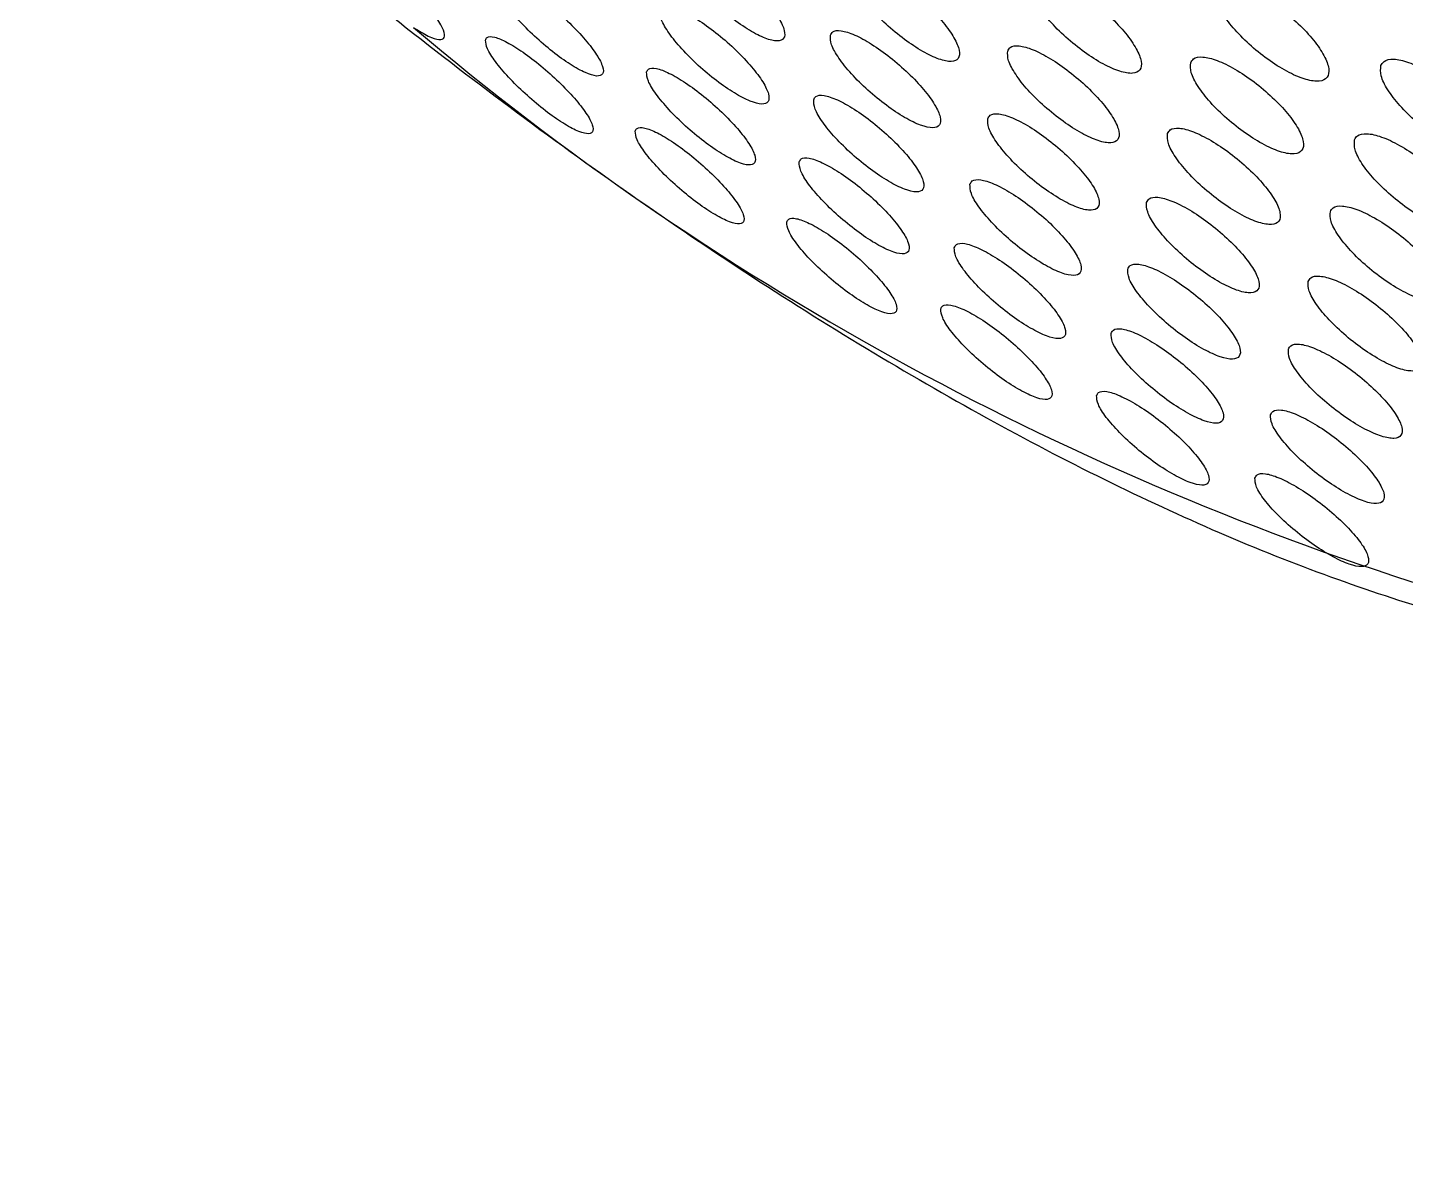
# Model space of a CAD drawing. Extents: x 1076 to 1148, y 508 to 635.
# Drawn here: x 1113.476 to 1114.382, y 553.52 to 554.268 of the extents above; entities that cross this region are included whole.
import ezdxf

# ---------------------------------------------------------------- set-up
doc = ezdxf.new("R2010")
doc.units = 0
doc.header["$MEASUREMENT"] = 0
doc.layers.add('1', color=4, linetype='Continuous')
doc.layers.add('GEOMETRY', color=4, linetype='Continuous', lineweight=25)

# ---------------------------------------------------------------- blocks, each defined once
blk = doc.blocks.new('SUCTION 1235301')
at = {"layer": 'GEOMETRY'}
blk.add_arc((0.19314, -0.30653), 1.93143, 229.74303, 252.50078, dxfattribs=at)
for points, knots in [([(-1.13143, -1.72281), (-1.10758, -1.74228), (-1.05772, -1.78297), (-0.98111, -1.84124), (-0.90167, -1.89833), (-0.82164, -1.95196), (-0.74188, -2.00147), (-0.66313, -2.04621), (-0.58594, -2.08573), (-0.51072, -2.11974), (-0.43787, -2.14764), (-0.37326, -2.16829), (-0.3341, -2.17651), (-0.3174, -2.18002)], [0, 0, 0, 0, 0.08188, 0.171111, 0.262592, 0.355628, 0.449743, 0.544607, 0.639999, 0.735782, 0.831894, 0.928324, 1, 1, 1, 1]), ([(-1.05499, -1.78051), (-1.05158, -1.78262), (-1.04477, -1.78683), (-1.03779, -1.78898), (-1.03424, -1.78767), (-1.03471, -1.78274), (-1.03915, -1.77477), (-1.0471, -1.76466), (-1.05761, -1.7536), (-1.06943, -1.7429), (-1.0812, -1.73375), (-1.09165, -1.72712), (-1.09965, -1.72372), (-1.10434, -1.72394), (-1.10515, -1.72778), (-1.10192, -1.73488), (-1.09497, -1.74443), (-1.08555, -1.75495), (-1.07828, -1.76172), (-1.07488, -1.76488)], [0, 0, 0, 0, 0.058807, 0.117601, 0.17675, 0.236386, 0.296297, 0.356147, 0.415624, 0.474584, 0.533113, 0.591486, 0.650039, 0.709027, 0.768523, 0.82838, 0.888288, 0.947908, 1, 1, 1, 1]), ([(-0.88254, -1.72785), (-0.88254, -1.72971), (-0.88254, -1.73343), (-0.8774, -1.74258), (-0.86908, -1.75314), (-0.85815, -1.76421), (-0.84595, -1.77445), (-0.83388, -1.7827), (-0.82328, -1.78806), (-0.81534, -1.78993), (-0.81091, -1.78813), (-0.81051, -1.78284), (-0.81419, -1.77464), (-0.82157, -1.76443), (-0.83182, -1.75337), (-0.84376, -1.74274), (-0.85602, -1.73376), (-0.86723, -1.72741), (-0.87606, -1.72445), (-0.8811, -1.7249), (-0.88214, -1.72703), (-0.88254, -1.72785)], [0, 0, 0, 0, 0.053921, 0.107838, 0.161829, 0.215795, 0.269613, 0.323226, 0.376669, 0.43005, 0.483503, 0.537131, 0.590962, 0.644934, 0.698922, 0.752796, 0.806474, 0.859961, 0.913347, 0.966764, 1, 1, 1, 1]), ([(-0.76842, -1.74183), (-0.76849, -1.74376), (-0.76864, -1.74761), (-0.76365, -1.75687), (-0.75541, -1.76745), (-0.74446, -1.77848), (-0.73215, -1.78861), (-0.71986, -1.7967), (-0.70899, -1.80183), (-0.70077, -1.80345), (-0.69609, -1.8014), (-0.69546, -1.79589), (-0.69896, -1.78755), (-0.70624, -1.77729), (-0.71647, -1.76626), (-0.7285, -1.75572), (-0.74095, -1.74688), (-0.75241, -1.74074), (-0.76153, -1.73802), (-0.76681, -1.7387), (-0.76797, -1.74096), (-0.76842, -1.74183)], [0, 0, 0, 0, 0.053767, 0.10753, 0.161403, 0.215351, 0.269258, 0.323029, 0.376628, 0.430095, 0.483527, 0.537037, 0.590703, 0.644535, 0.698471, 0.752402, 0.806223, 0.859875, 0.913375, 0.966806, 1, 1, 1, 1]), ([(-1.00098, -1.75068), (-1.00086, -1.75243), (-1.0006, -1.75591), (-0.99515, -1.76482), (-0.98662, -1.77526), (-0.97562, -1.78632), (-0.96355, -1.79665), (-0.95175, -1.8051), (-0.94155, -1.81075), (-0.93402, -1.81301), (-0.93001, -1.81162), (-0.92999, -1.8067), (-0.934, -1.79877), (-0.94163, -1.78872), (-0.952, -1.7777), (-0.96388, -1.76702), (-0.9759, -1.75787), (-0.98675, -1.75126), (-0.99516, -1.74794), (-0.99984, -1.74803), (-1.00066, -1.74995), (-1.00098, -1.75068)], [0, 0, 0, 0, 0.054201, 0.1084, 0.162592, 0.216563, 0.270188, 0.323497, 0.376659, 0.429904, 0.483425, 0.537296, 0.591439, 0.645657, 0.699716, 0.753452, 0.806847, 0.860032, 0.913227, 0.966647, 1, 1, 1, 1]), ([(-0.64964, -1.75005), (-0.64979, -1.75205), (-0.65008, -1.75604), (-0.64525, -1.76541), (-0.6371, -1.77603), (-0.62615, -1.78701), (-0.61372, -1.79703), (-0.60122, -1.80495), (-0.59008, -1.80986), (-0.58156, -1.81123), (-0.5766, -1.80892), (-0.57574, -1.8032), (-0.57907, -1.79471), (-0.58623, -1.78439), (-0.59644, -1.77338), (-0.60855, -1.76293), (-0.62118, -1.75425), (-0.63291, -1.74831), (-0.64232, -1.74584), (-0.64785, -1.74675), (-0.64914, -1.74914), (-0.64964, -1.75005)], [0, 0, 0, 0, 0.053612, 0.107219, 0.160949, 0.214829, 0.268775, 0.322675, 0.376435, 0.430025, 0.483488, 0.536924, 0.590443, 0.644119, 0.697958, 0.751896, 0.805822, 0.859632, 0.913274, 0.966768, 1, 1, 1, 1]), ([(-0.52718, -1.75568), (-0.5274, -1.75774), (-0.52783, -1.76186), (-0.52316, -1.77134), (-0.51509, -1.78199), (-0.50414, -1.79292), (-0.49161, -1.80282), (-0.4789, -1.81057), (-0.46749, -1.81527), (-0.45867, -1.8164), (-0.45344, -1.81384), (-0.45235, -1.8079), (-0.45551, -1.79927), (-0.46256, -1.78889), (-0.47274, -1.77791), (-0.48492, -1.76756), (-0.49773, -1.75903), (-0.50971, -1.75329), (-0.51942, -1.75105), (-0.52521, -1.75218), (-0.52664, -1.75471), (-0.52718, -1.75568)], [0, 0, 0, 0, 0.0534598, 0.1069155, 0.1604823, 0.2142512, 0.268188, 0.3221846, 0.3761055, 0.4298484, 0.4833899, 0.5367954, 0.5901894, 0.6437003, 0.6974059, 0.7512994, 0.8052919, 0.8592499, 0.9130548, 0.9666559, 1, 1, 1, 1]), ([(-0.89285, -1.76957), (-0.89279, -1.77138), (-0.89269, -1.77501), (-0.8874, -1.78403), (-0.87896, -1.7945), (-0.86794, -1.80553), (-0.85574, -1.81575), (-0.84372, -1.82403), (-0.83323, -1.82946), (-0.82543, -1.83145), (-0.82117, -1.82979), (-0.82092, -1.82466), (-0.82475, -1.81659), (-0.83226, -1.80648), (-0.84261, -1.79548), (-0.85459, -1.78488), (-0.86682, -1.77588), (-0.87793, -1.76947), (-0.88662, -1.76641), (-0.89152, -1.76674), (-0.89248, -1.76879), (-0.89285, -1.76957)], [0, 0, 0, 0, 0.054027, 0.10805, 0.162141, 0.216156, 0.269949, 0.323477, 0.37681, 0.430106, 0.483535, 0.537212, 0.591141, 0.64522, 0.699277, 0.753149, 0.806757, 0.860137, 0.913426, 0.966798, 1, 1, 1, 1]), ([(-0.78082, -1.78564), (-0.78084, -1.78752), (-0.78088, -1.79128), (-0.77574, -1.80041), (-0.76738, -1.81091), (-0.75636, -1.82189), (-0.74402, -1.83201), (-0.73178, -1.84013), (-0.72103, -1.84533), (-0.71295, -1.84707), (-0.70843, -1.84515), (-0.70796, -1.8398), (-0.71162, -1.83159), (-0.71902, -1.82143), (-0.72934, -1.81046), (-0.74142, -1.79994), (-0.75384, -1.79109), (-0.76521, -1.78489), (-0.77418, -1.78207), (-0.77932, -1.78264), (-0.7804, -1.78481), (-0.78082, -1.78564)], [0, 0, 0, 0, 0.053859, 0.107713, 0.161684, 0.215697, 0.269609, 0.323321, 0.376823, 0.4302, 0.483587, 0.537116, 0.590857, 0.644788, 0.698804, 0.75276, 0.80654, 0.860103, 0.913506, 0.966874, 1, 1, 1, 1]), ([(-1.00771, -1.78882), (-1.00753, -1.79052), (-1.00718, -1.7939), (-1.00157, -1.8027), (-0.9929, -1.81305), (-0.98182, -1.82407), (-0.96974, -1.83437), (-0.95801, -1.84284), (-0.94792, -1.84856), (-0.94054, -1.85094), (-0.93669, -1.8497), (-0.93682, -1.84494), (-0.941, -1.83714), (-0.94877, -1.82718), (-0.95923, -1.81622), (-0.97115, -1.80556), (-0.98313, -1.79641), (-0.99387, -1.78974), (-1.00215, -1.78631), (-1.00668, -1.78628), (-1.00743, -1.78812), (-1.00771, -1.78882)], [0, 0, 0, 0, 0.0543375, 0.1086748, 0.1629784, 0.2169774, 0.2705352, 0.3237133, 0.3767385, 0.4298998, 0.4834256, 0.5373889, 0.5916734, 0.6460192, 0.7001352, 0.7538328, 0.8071113, 0.8601546, 0.9132446, 0.9666402, 1, 1, 1, 1]), ([(-0.66417, -1.796), (-0.66426, -1.79795), (-0.66445, -1.80185), (-0.65948, -1.81109), (-0.65121, -1.82162), (-0.64018, -1.83256), (-0.62773, -1.84256), (-0.61527, -1.85052), (-0.60424, -1.8555), (-0.59587, -1.85698), (-0.59108, -1.85481), (-0.59038, -1.84924), (-0.59386, -1.84089), (-0.60114, -1.83067), (-0.61144, -1.81972), (-0.6236, -1.8093), (-0.63621, -1.80059), (-0.64784, -1.79459), (-0.65711, -1.79202), (-0.6625, -1.79282), (-0.66371, -1.79512), (-0.66417, -1.796)], [0, 0, 0, 0, 0.0536889, 0.1073719, 0.1611976, 0.2151602, 0.2691398, 0.3230084, 0.3766868, 0.4301802, 0.4835752, 0.5370003, 0.5905706, 0.6443381, 0.6982691, 0.7522579, 0.8061727, 0.8599138, 0.913459, 0.9668721, 1, 1, 1, 1]), ([(-0.54379, -1.80371), (-0.54396, -1.80573), (-0.54429, -1.80975), (-0.53947, -1.81911), (-0.53129, -1.82967), (-0.52026, -1.84055), (-0.5077, -1.85044), (-0.49504, -1.85822), (-0.48373, -1.863), (-0.47506, -1.86423), (-0.46999, -1.86181), (-0.46907, -1.85603), (-0.47237, -1.84754), (-0.47955, -1.83726), (-0.48982, -1.82635), (-0.50205, -1.81602), (-0.51484, -1.80746), (-0.52673, -1.80166), (-0.5363, -1.79933), (-0.54194, -1.80034), (-0.54328, -1.80278), (-0.54379, -1.80371)], [0, 0, 0, 0, 0.0535226, 0.1070397, 0.1607005, 0.2145691, 0.2685676, 0.3225603, 0.3764132, 0.4300541, 0.4835049, 0.5368708, 0.5902928, 0.6438874, 0.6976959, 0.751667, 0.8056772, 0.859585, 0.913294, 0.9667961, 1, 1, 1, 1]), ([(-0.41866, -1.80557), (-0.4189, -1.80765), (-0.41938, -1.81181), (-0.41472, -1.82128), (-0.40663, -1.83187), (-0.3956, -1.84269), (-0.38295, -1.85247), (-0.37008, -1.86009), (-0.35848, -1.86465), (-0.34951, -1.86564), (-0.34415, -1.86297), (-0.34299, -1.85697), (-0.34612, -1.84832), (-0.35318, -1.83799), (-0.36342, -1.82711), (-0.37571, -1.81688), (-0.38867, -1.80848), (-0.40083, -1.80287), (-0.4107, -1.80077), (-0.41662, -1.80201), (-0.41809, -1.80458), (-0.41866, -1.80557)], [0, 0, 0, 0, 0.053354, 0.106704, 0.160175, 0.2139, 0.267865, 0.32195, 0.375981, 0.429807, 0.483368, 0.536721, 0.590014, 0.64342, 0.697062, 0.750961, 0.805026, 0.859093, 0.912995, 0.966637, 1, 1, 1, 1]), ([(-0.90173, -1.80987), (-0.90163, -1.81164), (-0.90142, -1.81516), (-0.89598, -1.82407), (-0.8874, -1.83445), (-0.87631, -1.84543), (-0.86409, -1.85564), (-0.85213, -1.86395), (-0.84176, -1.86944), (-0.83411, -1.87155), (-0.83, -1.87004), (-0.82991, -1.86505), (-0.8339, -1.85711), (-0.84155, -1.8471), (-0.85199, -1.83616), (-0.86401, -1.82558), (-0.8762, -1.81657), (-0.88721, -1.81011), (-0.89576, -1.80695), (-0.90053, -1.80716), (-0.9014, -1.80912), (-0.90173, -1.80987)], [0, 0, 0, 0, 0.054148, 0.108292, 0.162493, 0.216554, 0.27031, 0.323734, 0.376944, 0.43015, 0.483562, 0.537301, 0.591347, 0.645545, 0.699672, 0.753533, 0.807054, 0.86031, 0.913494, 0.966823, 1, 1, 1, 1]), ([(-0.7918, -1.82804), (-0.79177, -1.82987), (-0.79171, -1.83353), (-0.78642, -1.84255), (-0.77794, -1.85296), (-0.76683, -1.86389), (-0.75448, -1.874), (-0.74229, -1.88214), (-0.73165, -1.88742), (-0.72372, -1.88926), (-0.71936, -1.88749), (-0.71905, -1.8823), (-0.72286, -1.87422), (-0.73039, -1.86415), (-0.74082, -1.85324), (-0.75293, -1.84275), (-0.76532, -1.83388), (-0.77659, -1.82763), (-0.78543, -1.82471), (-0.79042, -1.82515), (-0.79142, -1.82724), (-0.7918, -1.82804)], [0, 0, 0, 0, 0.053965, 0.107924, 0.162003, 0.216081, 0.269984, 0.32362, 0.377012, 0.430292, 0.483639, 0.537202, 0.591035, 0.645078, 0.699176, 0.753148, 0.80687, 0.860328, 0.913626, 0.966933, 1, 1, 1, 1]), ([(-0.67729, -1.84055), (-0.67733, -1.84244), (-0.67742, -1.84624), (-0.6723, -1.85537), (-0.66391, -1.86581), (-0.65279, -1.87669), (-0.64032, -1.88669), (-0.62792, -1.89467), (-0.61699, -1.89973), (-0.60877, -1.90132), (-0.60414, -1.89929), (-0.60361, -1.89387), (-0.60723, -1.88566), (-0.61465, -1.87554), (-0.62505, -1.86465), (-0.63724, -1.85425), (-0.64982, -1.84553), (-0.66136, -1.83947), (-0.67049, -1.8368), (-0.67574, -1.83748), (-0.67686, -1.8397), (-0.67729, -1.84055)], [0, 0, 0, 0, 0.05378, 0.107553, 0.161484, 0.215528, 0.269529, 0.323349, 0.376931, 0.430322, 0.483655, 0.537084, 0.590723, 0.644594, 0.698619, 0.75265, 0.806536, 0.860192, 0.913632, 0.966967, 1, 1, 1, 1]), ([(-0.9092, -1.84874), (-0.90904, -1.85046), (-0.90873, -1.85389), (-0.90313, -1.86268), (-0.89442, -1.87298), (-0.88325, -1.88391), (-0.87102, -1.8941), (-0.85912, -1.90243), (-0.84887, -1.90799), (-0.84136, -1.91022), (-0.83741, -1.90885), (-0.83748, -1.90402), (-0.84163, -1.89621), (-0.84942, -1.88629), (-0.85996, -1.87541), (-0.87201, -1.86486), (-0.88416, -1.85584), (-0.89507, -1.84933), (-0.90348, -1.84606), (-0.90811, -1.84615), (-0.9089, -1.84802), (-0.9092, -1.84874)], [0, 0, 0, 0, 0.0542839, 0.1085647, 0.1628843, 0.2169896, 0.2706961, 0.3239987, 0.3770704, 0.4301815, 0.4835822, 0.5373988, 0.5915787, 0.6459091, 0.700107, 0.7539468, 0.807364, 0.8604819, 0.9135514, 0.966841, 1, 1, 1, 1]), ([(-0.559, -1.85034), (-0.55911, -1.85231), (-0.55934, -1.85624), (-0.55438, -1.86547), (-0.54608, -1.87594), (-0.53496, -1.88677), (-0.52238, -1.89665), (-0.50976, -1.90447), (-0.49856, -1.90932), (-0.49004, -1.91066), (-0.48514, -1.90838), (-0.48438, -1.90275), (-0.48783, -1.89439), (-0.49514, -1.88422), (-0.50551, -1.87337), (-0.51778, -1.86306), (-0.53054, -1.85448), (-0.54235, -1.84863), (-0.55177, -1.84619), (-0.55727, -1.84709), (-0.55852, -1.84944), (-0.559, -1.85034)], [0, 0, 0, 0, 0.0536, 0.107192, 0.160957, 0.214924, 0.268972, 0.322943, 0.376713, 0.430247, 0.483613, 0.536953, 0.59042, 0.644111, 0.698024, 0.752064, 0.806076, 0.859917, 0.913521, 0.966926, 1, 1, 1, 1]), ([(-0.436, -1.85434), (-0.43618, -1.85637), (-0.43656, -1.86043), (-0.43176, -1.86977), (-0.42355, -1.88027), (-0.41244, -1.89105), (-0.39976, -1.90082), (-0.38693, -1.90847), (-0.37544, -1.91311), (-0.36662, -1.91421), (-0.36143, -1.91167), (-0.36044, -1.90582), (-0.36371, -1.89732), (-0.3709, -1.8871), (-0.38123, -1.87627), (-0.39357, -1.86606), (-0.40651, -1.85763), (-0.41859, -1.85197), (-0.42832, -1.84978), (-0.43408, -1.8509), (-0.43547, -1.85338), (-0.436, -1.85434)], [0, 0, 0, 0, 0.053417, 0.106828, 0.160399, 0.214239, 0.268283, 0.322376, 0.376339, 0.430052, 0.483504, 0.536802, 0.590116, 0.64361, 0.697368, 0.751362, 0.805459, 0.859479, 0.913277, 0.966804, 1, 1, 1, 1]), ([(-0.80137, -1.86902), (-0.80128, -1.8708), (-0.80112, -1.87437), (-0.79568, -1.88326), (-0.78707, -1.89359), (-0.77587, -1.90448), (-0.76351, -1.91457), (-0.75138, -1.92274), (-0.74086, -1.92808), (-0.73307, -1.93004), (-0.72887, -1.92842), (-0.72872, -1.92337), (-0.73269, -1.91542), (-0.74036, -1.90546), (-0.75088, -1.8946), (-0.76303, -1.88413), (-0.77538, -1.87525), (-0.78656, -1.86894), (-0.79525, -1.86593), (-0.80011, -1.86625), (-0.80102, -1.86825), (-0.80137, -1.86902)], [0, 0, 0, 0, 0.054086, 0.108166, 0.162362, 0.216501, 0.270384, 0.323926, 0.377193, 0.430372, 0.483686, 0.537296, 0.59124, 0.645407, 0.699588, 0.753566, 0.807214, 0.860551, 0.913734, 0.966984, 1, 1, 1, 1]), ([(-0.689, -1.88367), (-0.68899, -1.88552), (-0.68897, -1.88923), (-0.6837, -1.89823), (-0.67519, -1.90858), (-0.66399, -1.91942), (-0.6515, -1.92941), (-0.63914, -1.93742), (-0.62833, -1.94254), (-0.62026, -1.94424), (-0.6158, -1.94236), (-0.61542, -1.93709), (-0.6192, -1.92901), (-0.62675, -1.91899), (-0.63725, -1.90816), (-0.64948, -1.89778), (-0.66203, -1.88904), (-0.67348, -1.88293), (-0.68247, -1.88016), (-0.68756, -1.88072), (-0.6886, -1.88286), (-0.689, -1.88367)], [0, 0, 0, 0, 0.0538855, 0.1077636, 0.1618098, 0.2159336, 0.2699433, 0.3236971, 0.3771674, 0.4304519, 0.4837281, 0.5371757, 0.5909, 0.6448869, 0.6990072, 0.7530713, 0.8069135, 0.860467, 0.9137932, 0.9670517, 1, 1, 1, 1]), ([(-0.5728, -1.89556), (-0.57286, -1.89748), (-0.57299, -1.90131), (-0.56788, -1.91042), (-0.55945, -1.9208), (-0.54825, -1.93158), (-0.53564, -1.94146), (-0.52307, -1.94931), (-0.51198, -1.95422), (-0.50361, -1.95567), (-0.49888, -1.95353), (-0.49828, -1.94806), (-0.50189, -1.93984), (-0.50932, -1.92977), (-0.51979, -1.91897), (-0.5321, -1.90868), (-0.54484, -1.90009), (-0.55656, -1.89418), (-0.56584, -1.89165), (-0.57118, -1.89243), (-0.57235, -1.89469), (-0.5728, -1.89556)], [0, 0, 0, 0, 0.053691, 0.107373, 0.161251, 0.215315, 0.269401, 0.323334, 0.377006, 0.430426, 0.483713, 0.537043, 0.590572, 0.644371, 0.698392, 0.752491, 0.806487, 0.860245, 0.913735, 0.967047, 1, 1, 1, 1]), ([(-0.45193, -1.90169), (-0.45206, -1.90367), (-0.45234, -1.90764), (-0.44739, -1.91686), (-0.43906, -1.92727), (-0.42787, -1.938), (-0.41516, -1.94776), (-0.40237, -1.95545), (-0.39099, -1.96015), (-0.38232, -1.96136), (-0.37731, -1.95896), (-0.37647, -1.95327), (-0.3799, -1.9449), (-0.38721, -1.93478), (-0.39764, -1.92402), (-0.41003, -1.91382), (-0.42295, -1.90538), (-0.43494, -1.89966), (-0.44452, -1.89737), (-0.45013, -1.89838), (-0.45143, -1.90077), (-0.45193, -1.90169)], [0, 0, 0, 0, 0.053493, 0.106979, 0.160662, 0.214616, 0.268726, 0.322809, 0.376688, 0.430282, 0.483633, 0.536891, 0.590243, 0.643836, 0.697713, 0.751793, 0.805905, 0.859862, 0.913546, 0.966961, 1, 1, 1, 1]), ([(-0.80951, -1.90858), (-0.80938, -1.91031), (-0.8091, -1.91378), (-0.80351, -1.92256), (-0.79477, -1.9328), (-0.78349, -1.94364), (-0.77111, -1.95372), (-0.75904, -1.96191), (-0.74864, -1.96732), (-0.741, -1.96939), (-0.73696, -1.96791), (-0.73697, -1.96302), (-0.74109, -1.9552), (-0.74891, -1.94533), (-0.75953, -1.93454), (-0.77172, -1.92409), (-0.78403, -1.9152), (-0.7951, -1.90884), (-0.80366, -1.90572), (-0.80837, -1.90592), (-0.8092, -1.90784), (-0.80951, -1.90858)], [0, 0, 0, 0, 0.0542216, 0.1084374, 0.1627606, 0.2169602, 0.2708095, 0.3242392, 0.377367, 0.4304401, 0.4837259, 0.5373995, 0.5914702, 0.6457741, 0.700041, 0.7540148, 0.8075707, 0.8607708, 0.9138318, 0.9670267, 1, 1, 1, 1]), ([(-0.6993, -1.92538), (-0.69923, -1.92718), (-0.69911, -1.93079), (-0.69369, -1.93967), (-0.68504, -1.94994), (-0.67376, -1.96074), (-0.66125, -1.97071), (-0.64895, -1.97874), (-0.63826, -1.98394), (-0.63034, -1.98575), (-0.62603, -1.984), (-0.62582, -1.97889), (-0.62975, -1.97094), (-0.63744, -1.96102), (-0.64804, -1.95025), (-0.66032, -1.93989), (-0.67283, -1.93114), (-0.68418, -1.92498), (-0.69302, -1.92211), (-0.69798, -1.92255), (-0.69893, -1.9246), (-0.6993, -1.92538)], [0, 0, 0, 0, 0.054006, 0.108003, 0.162174, 0.216376, 0.270382, 0.324052, 0.377397, 0.430569, 0.483795, 0.537275, 0.591103, 0.645218, 0.699436, 0.753523, 0.807304, 0.860739, 0.913943, 0.967128, 1, 1, 1, 1]), ([(-0.58518, -1.93936), (-0.58519, -1.94123), (-0.58522, -1.94497), (-0.57996, -1.95396), (-0.5714, -1.96425), (-0.56012, -1.97499), (-0.54749, -1.98486), (-0.53497, -1.99273), (-0.52399, -1.99771), (-0.51578, -1.99927), (-0.51121, -1.99728), (-0.51077, -1.99195), (-0.51453, -1.98387), (-0.5221, -1.9739), (-0.53267, -1.96316), (-0.54503, -1.95289), (-0.55774, -1.94428), (-0.56936, -1.93831), (-0.57849, -1.93569), (-0.58369, -1.93636), (-0.58477, -1.93853), (-0.58518, -1.93936)], [0, 0, 0, 0, 0.053796, 0.107583, 0.161584, 0.215743, 0.269855, 0.323731, 0.377291, 0.430592, 0.483806, 0.53714, 0.590749, 0.644668, 0.698798, 0.752948, 0.806912, 0.86057, 0.913938, 0.967158, 1, 1, 1, 1]), ([(-0.46645, -1.94763), (-0.46653, -1.94957), (-0.4667, -1.95344), (-0.46161, -1.96254), (-0.45316, -1.97286), (-0.44188, -1.98354), (-0.42914, -1.9933), (-0.4164, -2.00101), (-0.40513, -2.00578), (-0.39661, -2.0071), (-0.39177, -2.00484), (-0.3911, -1.9993), (-0.39468, -1.99107), (-0.40212, -1.98105), (-0.41265, -1.97035), (-0.42508, -1.96017), (-0.43799, -1.95171), (-0.44988, -1.94594), (-0.45932, -1.94355), (-0.46477, -1.94444), (-0.46599, -1.94675), (-0.46645, -1.94763)], [0, 0, 0, 0, 0.053584, 0.107159, 0.160962, 0.215029, 0.269194, 0.323249, 0.37703, 0.430499, 0.483754, 0.536986, 0.590393, 0.644099, 0.698097, 0.752254, 0.806364, 0.860241, 0.913803, 0.967108, 1, 1, 1, 1]), ([(-0.70817, -1.96567), (-0.70806, -1.96742), (-0.70783, -1.97093), (-0.70225, -1.9797), (-0.69347, -1.98989), (-0.6821, -2.00063), (-0.66958, -2.01059), (-0.65733, -2.01865), (-0.64676, -2.02391), (-0.63899, -2.02583), (-0.63485, -2.02423), (-0.6348, -2.01927), (-0.63889, -2.01145), (-0.64672, -2.00162), (-0.65742, -1.99091), (-0.66974, -1.98057), (-0.68222, -1.97181), (-0.69346, -1.9656), (-0.70216, -1.96263), (-0.70697, -1.96295), (-0.70784, -1.96492), (-0.70817, -1.96567)], [0, 0, 0, 0, 0.054141, 0.108273, 0.162578, 0.216857, 0.270846, 0.324414, 0.377618, 0.430673, 0.483855, 0.537384, 0.591331, 0.645587, 0.699905, 0.754006, 0.807708, 0.861008, 0.914081, 0.967196, 1, 1, 1, 1]), ([(-0.59615, -1.98175), (-0.59611, -1.98357), (-0.59603, -1.98721), (-0.59062, -1.99608), (-0.58194, -2.00629), (-0.57056, -2.01699), (-0.55791, -2.02684), (-0.54544, -2.03474), (-0.53458, -2.03979), (-0.52653, -2.04146), (-0.52213, -2.0396), (-0.52185, -2.03443), (-0.52576, -2.02647), (-0.53347, -2.0166), (-0.54414, -2.00592), (-0.55654, -1.99567), (-0.56922, -1.98705), (-0.58074, -1.98103), (-0.58973, -1.97831), (-0.59478, -1.97886), (-0.59577, -1.98095), (-0.59615, -1.98175)], [0, 0, 0, 0, 0.053916, 0.107822, 0.161956, 0.216209, 0.270334, 0.324136, 0.377568, 0.430745, 0.483893, 0.537246, 0.590951, 0.645002, 0.699245, 0.753435, 0.80735, 0.860892, 0.914128, 0.967259, 1, 1, 1, 1]), ([(-0.47956, -1.99216), (-0.47959, -1.99405), (-0.47966, -1.99783), (-0.47442, -2.0068), (-0.46584, -2.01703), (-0.45447, -2.02768), (-0.44171, -2.03743), (-0.42901, -2.04517), (-0.41786, -2.05), (-0.4095, -2.05142), (-0.40482, -2.04931), (-0.40432, -2.04392), (-0.40804, -2.03583), (-0.41562, -2.02591), (-0.42625, -2.01526), (-0.43873, -2.0051), (-0.45161, -1.99662), (-0.46341, -1.9908), (-0.4727, -1.98832), (-0.478, -1.9891), (-0.47913, -1.99132), (-0.47956, -1.99216)], [0, 0, 0, 0, 0.053689, 0.107368, 0.161301, 0.215479, 0.269687, 0.323696, 0.377364, 0.430703, 0.483868, 0.537089, 0.590569, 0.644399, 0.69852, 0.752745, 0.806837, 0.860617, 0.914048, 0.967245, 1, 1, 1, 1]), ([(-0.60571, -2.02271), (-0.60561, -2.02449), (-0.60543, -2.02804), (-0.59986, -2.03679), (-0.59104, -2.04691), (-0.57958, -2.05756), (-0.56691, -2.06741), (-0.5545, -2.07533), (-0.54376, -2.08044), (-0.53586, -2.08222), (-0.53162, -2.0805), (-0.53151, -2.07548), (-0.53557, -2.06766), (-0.54342, -2.05788), (-0.5542, -2.04726), (-0.56665, -2.03703), (-0.5793, -2.0284), (-0.59071, -2.02233), (-0.59955, -2.01951), (-0.60445, -2.01995), (-0.60536, -2.02195), (-0.60571, -2.02271)], [0, 0, 0, 0, 0.054051, 0.108091, 0.162367, 0.216713, 0.270837, 0.324548, 0.377838, 0.430886, 0.483973, 0.537359, 0.591178, 0.645375, 0.699732, 0.753952, 0.807801, 0.861211, 0.914307, 0.967352, 1, 1, 1, 1]), ([(-0.49126, -2.03528), (-0.49124, -2.03712), (-0.4912, -2.0408), (-0.4858, -2.04965), (-0.4771, -2.0598), (-0.46564, -2.0704), (-0.45285, -2.08014), (-0.4402, -2.0879), (-0.42917, -2.0928), (-0.42097, -2.09433), (-0.41646, -2.09236), (-0.41612, -2.08712), (-0.42, -2.07916), (-0.42772, -2.06934), (-0.43845, -2.05874), (-0.45098, -2.04861), (-0.46383, -2.04012), (-0.47552, -2.03424), (-0.48467, -2.03167), (-0.48982, -2.03233), (-0.49086, -2.03446), (-0.49126, -2.03528)], [0, 0, 0, 0, 0.053809, 0.107605, 0.161679, 0.215967, 0.270205, 0.324151, 0.377691, 0.430894, 0.483975, 0.5372, 0.590769, 0.644736, 0.698983, 0.753267, 0.807322, 0.860989, 0.91428, 0.967372, 1, 1, 1, 1]), ([(-0.50153, -2.07697), (-0.50146, -2.07876), (-0.50132, -2.08235), (-0.49577, -2.09109), (-0.48693, -2.10115), (-0.47538, -2.1117), (-0.46256, -2.12143), (-0.44997, -2.12922), (-0.43906, -2.13418), (-0.43102, -2.13582), (-0.42668, -2.13399), (-0.4265, -2.1289), (-0.43054, -2.12107), (-0.4384, -2.11135), (-0.44924, -2.10081), (-0.46181, -2.09069), (-0.47463, -2.08219), (-0.48622, -2.07626), (-0.49522, -2.07359), (-0.50022, -2.07414), (-0.50117, -2.07619), (-0.50153, -2.07697)], [0, 0, 0, 0, 0.0539426, 0.1078724, 0.1620962, 0.2164923, 0.2707483, 0.3246123, 0.3780088, 0.4310712, 0.4840755, 0.5373187, 0.5909944, 0.6451116, 0.6994868, 0.7538186, 0.8078215, 0.8613584, 0.9145005, 0.9674905, 1, 1, 1, 1])]:
    blk.add_open_spline(points, degree=3, knots=knots, dxfattribs=at)
blk = doc.blocks.new('2026 TX')
at = {"layer": '1', "color": 3}
blk.add_open_spline([(37.71333, 37.71364), (38.0546, 37.3744), (38.73714, 36.69591), (39.77371, 35.69292), (40.81787, 34.70071), (41.52059, 34.05084), (41.87194, 33.7259)], degree=3, knots=[0, 0, 0, 0, 0.25, 0.500002, 0.750002, 1, 1, 1, 1], dxfattribs=at)
blk.add_blockref('SUCTION 1235301', (39.02225, 36.25517), dxfattribs=at)

msp = doc.modelspace()

# ---------------------------------------------------------------- block references
at = {"layer": '1'}
msp.add_blockref('2026 TX', (1075.76246, 519.79368), dxfattribs=at)

doc.saveas('drawing.dxf')
